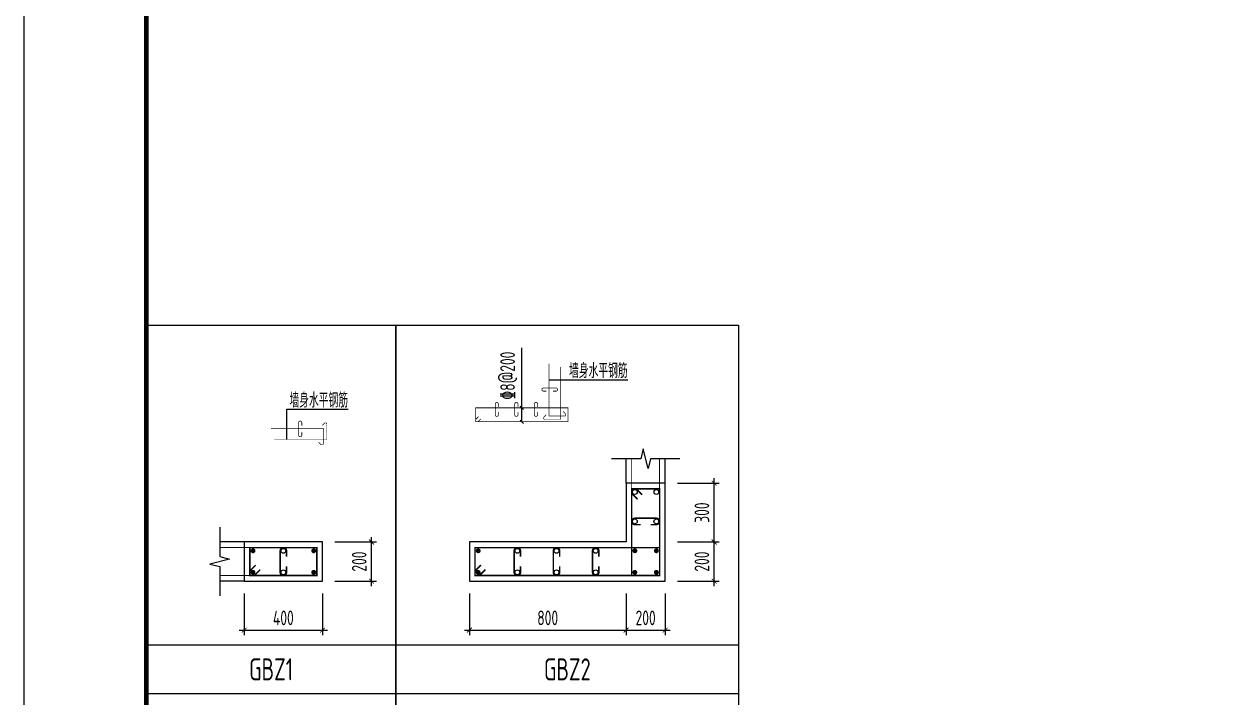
# Model space of a CAD drawing. Extents: x -812054 to 22247, y -644080 to 1003627.
# Drawn here: x -495657 to -471242, y -448572 to -434826 of the extents above; entities that cross this region are included whole.
import ezdxf
from ezdxf.enums import TextEntityAlignment as Align

# ---------------------------------------------------------------- set-up
doc = ezdxf.new("R2010")
doc.units = 0
doc.header["$LTSCALE"] = 1000
doc.layers.get('0').update_dxf_attribs({"linetype": 'CONTINUOUS'})
doc.layers.get('DEFPOINTS').update_dxf_attribs({"linetype": 'CONTINUOUS'})
for name, color, linetype in [('-TK', 7, 'CONTINUOUS'), ('COLU_DE_DIM', 3, 'CONTINUOUS'), ('COLU_DE_TH', 7, 'CONTINUOUS'), ('LABEL', 1, 'CONTINUOUS'), ('LINK', 6, 'CONTINUOUS'), ('LINK-INDEX', 6, 'CONTINUOUS'), ('link-墙筋', 6, 'CONTINUOUS'), ('REIN', 6, 'CONTINUOUS'), ('TAB', 7, 'CONTINUOUS'), ('TAB_TEXT', 7, 'CONTINUOUS'), ('TEXT25', 2, 'CONTINUOUS'), ('THIN', 7, 'CONTINUOUS'), ('z-计算配筋', 7, 'CONTINUOUS')]:
    doc.layers.add(name, color=color, linetype=linetype)
doc.styles.add('TSSD_DIMENSION', font='Tssdeng.shx', dxfattribs={"width": 0.7, "bigfont": 'tssdchn.shx'})
doc.styles.add('TSSD_REIN', font='tssdeng.shx', dxfattribs={"width": 0.7, "height": 300, "bigfont": 'tssdchn.shx'})
doc.dimstyles.new('TSSD_25_100', dxfattribs={"dimtxt": 300, "dimasz": 100, "dimexe": 100, "dimexo": 250, "dimgap": 100, "dimtad": 1, "dimdec": 0, "dimlfac": 0.25, "dimzin": 0, "dimdsep": 46, "dimtxsty": 'TSSD_DIMENSION', "dimblk": 'ARCHTICK', "dimcen": 0, "dimdle": 100, "dimclrt": 7, "dimadec": 0, "dimazin": 0, "dimtfac": 1, "dimtdec": 0, "dimtix": 1, "dimtmove": 2, "dimatfit": 3, "dimldrblk": 'ARCHTICK', "dimfxl": 1, "dimtolj": 1, "dimtzin": 0, "dimarcsym": 0})

# ---------------------------------------------------------------- blocks, each defined once
blk = doc.blocks.new('_ArchTick')
at = {"color": 0, "linetype": 'ByBlock', "const_width": 0.15}
blk.add_lwpolyline([(-0.5, -0.5), (0.5, 0.5)], dxfattribs=at)
blk = doc.blocks.new('*D2344')
at = {"layer": 'COLU_DE_DIM', "color": 0, "lineweight": -2, "transparency": 16777216}
for p, q in [((-491157, -446455), (-491157, -447305)), ((-489557, -446455), (-489557, -447305)), ((-491257, -447205), (-489457, -447205))]:
    blk.add_line(p, q, dxfattribs=at)
at = {"layer": 'DEFPOINTS', "color": 0, "transparency": 16777216}
for p in [(-491157, -446205), (-489557, -446205), (-489557, -447205)]:
    blk.add_point(p, dxfattribs=at)
at = {"layer": 'COLU_DE_DIM', "color": 0, "lineweight": -2, "transparency": 16777216, "xscale": 100, "yscale": 100, "zscale": 100, "rotation": 180}
blk.add_blockref('_ArchTick', (-491157, -447205), dxfattribs=at)
at = {"layer": 'COLU_DE_DIM', "color": 0, "lineweight": -2, "transparency": 16777216, "xscale": 100, "yscale": 100, "zscale": 100}
blk.add_blockref('_ArchTick', (-489557, -447205), dxfattribs=at)
at = {"layer": 'COLU_DE_DIM', "color": 7, "transparency": 16777216, "insert": (-490357, -446955), "char_height": 300, "attachment_point": 5, "style": 'TSSD_DIMENSION'}
blk.add_mtext('\\A1;400', dxfattribs=at)
blk = doc.blocks.new('*D2345')
at = {"layer": 'COLU_DE_DIM', "color": 0, "lineweight": -2, "transparency": 16777216}
for p, q in [((-488557, -446305), (-488557, -445305)), ((-489307, -445405), (-488457, -445405)), ((-489307, -446205), (-488457, -446205))]:
    blk.add_line(p, q, dxfattribs=at)
at = {"layer": 'DEFPOINTS', "color": 0, "transparency": 16777216}
for p in [(-489557, -445405), (-488557, -445405), (-489557, -446205)]:
    blk.add_point(p, dxfattribs=at)
at = {"layer": 'COLU_DE_DIM', "color": 0, "lineweight": -2, "transparency": 16777216, "xscale": 100, "yscale": 100, "zscale": 100}
for p, rotation in [((-488557, -445405), 90), ((-488557, -446205), 270)]:
    blk.add_blockref('_ArchTick', p, dxfattribs=dict(at, rotation=rotation))
at = {"layer": 'COLU_DE_DIM', "color": 7, "transparency": 16777216, "insert": (-488807, -445805), "char_height": 300, "attachment_point": 5, "rotation": 90, "style": 'TSSD_DIMENSION'}
blk.add_mtext('\\A1;200', dxfattribs=at)
blk = doc.blocks.new('*D2346')
at = {"layer": 'COLU_DE_DIM', "color": 0, "lineweight": -2, "transparency": 16777216}
for p, q in [((-486557, -446455), (-486557, -447305)), ((-483357, -446455), (-483357, -447305)), ((-486657, -447205), (-483257, -447205))]:
    blk.add_line(p, q, dxfattribs=at)
at = {"layer": 'DEFPOINTS', "color": 0, "transparency": 16777216}
for p in [(-486557, -446205), (-483357, -446205), (-483357, -447205)]:
    blk.add_point(p, dxfattribs=at)
at = {"layer": 'COLU_DE_DIM', "color": 0, "lineweight": -2, "transparency": 16777216, "xscale": 100, "yscale": 100, "zscale": 100, "rotation": 180}
blk.add_blockref('_ArchTick', (-486557, -447205), dxfattribs=at)
at = {"layer": 'COLU_DE_DIM', "color": 0, "lineweight": -2, "transparency": 16777216, "xscale": 100, "yscale": 100, "zscale": 100}
blk.add_blockref('_ArchTick', (-483357, -447205), dxfattribs=at)
at = {"layer": 'COLU_DE_DIM', "color": 7, "transparency": 16777216, "insert": (-484957, -446955), "char_height": 300, "attachment_point": 5, "style": 'TSSD_DIMENSION'}
blk.add_mtext('\\A1;800', dxfattribs=at)
blk = doc.blocks.new('*D2347')
at = {"layer": 'COLU_DE_DIM', "color": 0, "lineweight": -2, "transparency": 16777216}
for p, q in [((-483357, -446455), (-483357, -447305)), ((-482557, -446455), (-482557, -447305)), ((-483457, -447205), (-482457, -447205))]:
    blk.add_line(p, q, dxfattribs=at)
at = {"layer": 'DEFPOINTS', "color": 0, "transparency": 16777216}
for p in [(-483357, -446205), (-482557, -446205), (-482557, -447205)]:
    blk.add_point(p, dxfattribs=at)
at = {"layer": 'COLU_DE_DIM', "color": 0, "lineweight": -2, "transparency": 16777216, "xscale": 100, "yscale": 100, "zscale": 100, "rotation": 180}
blk.add_blockref('_ArchTick', (-483357, -447205), dxfattribs=at)
at = {"layer": 'COLU_DE_DIM', "color": 0, "lineweight": -2, "transparency": 16777216, "xscale": 100, "yscale": 100, "zscale": 100}
blk.add_blockref('_ArchTick', (-482557, -447205), dxfattribs=at)
at = {"layer": 'COLU_DE_DIM', "color": 7, "transparency": 16777216, "insert": (-482957, -446955), "char_height": 300, "attachment_point": 5, "style": 'TSSD_DIMENSION'}
blk.add_mtext('\\A1;200', dxfattribs=at)
blk = doc.blocks.new('*D2348')
at = {"layer": 'COLU_DE_DIM', "color": 0, "lineweight": -2, "transparency": 16777216}
for p, q in [((-481557, -446305), (-481557, -445305)), ((-482307, -445405), (-481457, -445405)), ((-482307, -446205), (-481457, -446205))]:
    blk.add_line(p, q, dxfattribs=at)
at = {"layer": 'DEFPOINTS', "color": 0, "transparency": 16777216}
for p in [(-482557, -445405), (-481557, -445405), (-482557, -446205)]:
    blk.add_point(p, dxfattribs=at)
at = {"layer": 'COLU_DE_DIM', "color": 0, "lineweight": -2, "transparency": 16777216, "xscale": 100, "yscale": 100, "zscale": 100}
for p, rotation in [((-481557, -445405), 90), ((-481557, -446205), 270)]:
    blk.add_blockref('_ArchTick', p, dxfattribs=dict(at, rotation=rotation))
at = {"layer": 'COLU_DE_DIM', "color": 7, "transparency": 16777216, "insert": (-481807, -445805), "char_height": 300, "attachment_point": 5, "rotation": 90, "style": 'TSSD_DIMENSION'}
blk.add_mtext('\\A1;200', dxfattribs=at)
blk = doc.blocks.new('*D2349')
at = {"layer": 'COLU_DE_DIM', "color": 0, "lineweight": -2, "transparency": 16777216}
for p, q in [((-482307, -444205), (-481457, -444205)), ((-481557, -445505), (-481557, -444105)), ((-482307, -445405), (-481457, -445405))]:
    blk.add_line(p, q, dxfattribs=at)
at = {"layer": 'DEFPOINTS', "color": 0, "transparency": 16777216}
for p in [(-482557, -444205), (-481557, -444205), (-482557, -445405)]:
    blk.add_point(p, dxfattribs=at)
at = {"layer": 'COLU_DE_DIM', "color": 0, "lineweight": -2, "transparency": 16777216, "xscale": 100, "yscale": 100, "zscale": 100}
for p, rotation in [((-481557, -444205), 90), ((-481557, -445405), 270)]:
    blk.add_blockref('_ArchTick', p, dxfattribs=dict(at, rotation=rotation))
at = {"layer": 'COLU_DE_DIM', "color": 7, "transparency": 16777216, "insert": (-481807, -444805), "char_height": 300, "attachment_point": 5, "rotation": 90, "style": 'TSSD_DIMENSION'}
blk.add_mtext('\\A1;300', dxfattribs=at)
blk = doc.blocks.new('A1')
blk.add_lwpolyline([(0, 59400), (0, 0), (84100, 0), (84100, 59400)], close=True)
at = {"const_width": 100}
blk.add_lwpolyline([(2500, 58400), (2500, 1000), (83100, 1000), (83100, 58400)], close=True, dxfattribs=at)

msp = doc.modelspace()

# ---------------------------------------------------------------- linework, layer by layer
at = {"layer": 'COLU_DE_TH'}
for points in [[(-482556.77, -444204.93), (-483356.77, -444204.93), (-483356.77, -445404.93), (-486556.77, -445404.93), (-486556.77, -446204.93), (-482556.77, -446204.93), (-482556.77, -444204.93)], [(-491156.77, -445404.93), (-491156.77, -446204.93), (-489556.77, -446204.93), (-489556.77, -445404.93), (-491156.77, -445404.93)]]:
    msp.add_lwpolyline(points, close=True, dxfattribs=at)
at = {"layer": 'LABEL'}
msp.add_line((-485486.85, -442950.48), (-485486.85, -441437.98), dxfattribs=at)
at = {"layer": 'LABEL', "const_width": 25}
for points in [[(-485451.46, -442700.84), (-485522.21, -442630.13)], [(-485451.46, -442985.84), (-485522.21, -442915.13)]]:
    msp.add_lwpolyline(points, dxfattribs=at)
at = {"layer": 'LINK', "const_width": 30}
for points in [[(-483121.77, -444531.86), (-483241.77, -444411.86), (-483241.77, -444319.93), (-482671.77, -444319.93), (-482671.77, -446089.93), (-483241.77, -446089.93), (-483241.77, -444319.93), (-483149.85, -444319.93), (-483029.85, -444439.93)], [(-490829.84, -445969.93), (-490949.84, -446089.93), (-491041.77, -446089.93), (-491041.77, -445519.93), (-489671.77, -445519.93), (-489671.77, -446089.93), (-491041.77, -446089.93), (-491041.77, -445998.01), (-490921.77, -445878.01)], [(-486229.84, -445969.93), (-486349.84, -446089.93), (-486441.77, -446089.93), (-486441.77, -445519.93), (-482671.77, -445519.93), (-482671.77, -446089.93), (-486441.77, -446089.93), (-486441.77, -445998.01), (-486321.77, -445878.01)]]:
    msp.add_lwpolyline(points, dxfattribs=at)
for points in [[(-482856.77, -445049.93), (-482736.77, -445049.93, 1), (-482736.77, -444919.93), (-483176.77, -444919.93, 1), (-483176.77, -445049.93), (-483056.77, -445049.93)], [(-490291.77, -445704.93), (-490291.77, -445584.93, 1), (-490421.77, -445584.93), (-490421.77, -446024.93, 1), (-490291.77, -446024.93), (-490291.77, -445904.93)], [(-485511.77, -445704.93), (-485511.77, -445584.93, 1), (-485641.77, -445584.93), (-485641.77, -446024.93, 1), (-485511.77, -446024.93), (-485511.77, -445904.93)], [(-484711.77, -445704.93), (-484711.77, -445584.93, 1), (-484841.77, -445584.93), (-484841.77, -446024.93, 1), (-484711.77, -446024.93), (-484711.77, -445904.93)], [(-483911.77, -445704.93), (-483911.77, -445584.93, 1), (-484041.77, -445584.93), (-484041.77, -446024.93, 1), (-483911.77, -446024.93), (-483911.77, -445904.93)]]:
    msp.add_lwpolyline(points, format="xyb", dxfattribs=at)
at = {"layer": 'LINK-INDEX', "const_width": 15}
for points in [[(-484983.36, -442325.14), (-485043.36, -442325.14, -1), (-485043.36, -442260.14), (-484787.66, -442260.14, -1), (-484787.66, -442325.14), (-484847.66, -442325.14)], [(-485964.35, -442647.98), (-485964.35, -442587.98, 1), (-486029.35, -442587.98), (-486029.35, -442807.98, 1), (-485964.35, -442807.98), (-485964.35, -442747.98)], [(-485564.35, -442647.98), (-485564.35, -442587.98, 1), (-485629.35, -442587.98), (-485629.35, -442807.98, 1), (-485564.35, -442807.98), (-485564.35, -442747.98)], [(-485164.35, -442647.98), (-485164.35, -442587.98, 1), (-485229.35, -442587.98), (-485229.35, -442807.98, 1), (-485164.35, -442807.98), (-485164.35, -442747.98)], [(-489980.1, -443028.99), (-489980.1, -442968.99, 1), (-490045.1, -442968.99), (-490045.1, -443224.69, 1), (-489980.1, -443224.69), (-489980.1, -443164.69)]]:
    msp.add_lwpolyline(points, format="xyb", dxfattribs=at)
msp.add_lwpolyline([(-486323.39, -442890.48), (-486383.39, -442950.48), (-486429.35, -442950.48), (-486429.35, -442665.48), (-484544.35, -442665.48), (-484544.35, -442950.48), (-486429.35, -442950.48), (-486429.35, -442904.52), (-486369.35, -442844.52)], dxfattribs=at)
at = {"layer": 'LINK-INDEX', "color": 1, "const_width": 20}
for points in [[(-483241.77, -444419.93), (-483241.77, -443704.93)], [(-482671.77, -444419.93), (-482671.77, -443704.93)], [(-490941.77, -445519.93), (-491656.77, -445519.93)], [(-490941.77, -446089.93), (-491656.77, -446089.93)]]:
    msp.add_lwpolyline(points, dxfattribs=at)
at = {"layer": 'link-墙筋', "color": 152, "const_width": 12.5}
for points in [[(-484700.32, -441834.58), (-484700.32, -442904.58), (-485016, -442904.58, -0.41421356), (-485040, -442880.58), (-485040, -442872.09, -0.19891237), (-485032.97, -442855.12), (-484987.01, -442809.16)], [(-484930.16, -441763.71), (-484930.16, -442833.71), (-484614.48, -442833.71, 0.41421356), (-484590.48, -442809.71), (-484590.48, -442801.22, 0.19891237), (-484597.51, -442784.25), (-484643.47, -442738.29)], [(-490610.21, -443082.19), (-489540.21, -443082.19), (-489540.21, -443397.87, -0.41421356), (-489564.21, -443421.87), (-489572.69, -443421.87, -0.19891237), (-489589.66, -443414.84), (-489635.62, -443368.88)], [(-490539.34, -443312.03), (-489469.34, -443312.03), (-489469.34, -442996.35, 0.41421356), (-489493.34, -442972.35), (-489501.82, -442972.35, 0.19891237), (-489518.79, -442979.38), (-489564.75, -443025.35)]]:
    msp.add_lwpolyline(points, format="xyb", dxfattribs=at)
at = {"layer": 'REIN', "const_width": 50}
for points in [[(-491001.77, -445584.93, 1), (-490951.77, -445584.93, 1), (-491001.77, -445584.93)], [(-489761.77, -445584.93, 1), (-489711.77, -445584.93, 1), (-489761.77, -445584.93)], [(-486401.77, -445584.93, 1), (-486351.77, -445584.93, 1), (-486401.77, -445584.93)], [(-483201.77, -445584.93, 1), (-483151.77, -445584.93, 1), (-483201.77, -445584.93)], [(-482761.77, -445584.93, 1), (-482711.77, -445584.93, 1), (-482761.77, -445584.93)], [(-491001.77, -446024.93, 1), (-490951.77, -446024.93, 1), (-491001.77, -446024.93)], [(-489761.77, -446024.93, 1), (-489711.77, -446024.93, 1), (-489761.77, -446024.93)], [(-486401.77, -446024.93, 1), (-486351.77, -446024.93, 1), (-486401.77, -446024.93)], [(-483201.77, -446024.93, 1), (-483151.77, -446024.93, 1), (-483201.77, -446024.93)], [(-482761.77, -446024.93, 1), (-482711.77, -446024.93, 1), (-482761.77, -446024.93)]]:
    msp.add_lwpolyline(points, format="xyb", close=True, dxfattribs=at)
at = {"layer": 'REIN'}
for centre in [(-483176.77, -444384.93), (-482736.77, -444384.93), (-483176.77, -444984.93), (-482736.77, -444984.93), (-490356.77, -445584.93), (-485576.77, -445584.93), (-484776.77, -445584.93), (-483976.77, -445584.93), (-490356.77, -446024.93), (-485576.77, -446024.93), (-484776.77, -446024.93), (-483976.77, -446024.93)]:
    msp.add_circle(centre, 50, dxfattribs=at)
at = {"layer": 'TAB'}
for points in [[(-493156.77, -440975.38), (-488056.77, -440975.38), (-488056.77, -451504.93), (-493156.77, -451504.93), (-493156.77, -440975.38), (-493156.77, -447504.93), (-488056.77, -447504.93), (-488056.77, -448504.93), (-493156.77, -448504.93), (-493156.77, -449504.93), (-488056.77, -449504.93), (-488056.77, -450504.93), (-493156.77, -450504.93)], [(-488056.77, -440975.38), (-481056.77, -440975.38), (-481056.77, -451504.93), (-488056.77, -451504.93), (-488056.77, -440975.38), (-488056.77, -447504.93), (-481056.77, -447504.93), (-481056.77, -448504.93), (-488056.77, -448504.93), (-488056.77, -449504.93), (-481056.77, -449504.93), (-481056.77, -450504.93), (-488056.77, -450504.93)]]:
    msp.add_lwpolyline(points, dxfattribs=at)
at = {"layer": 'THIN'}
for p, q in [((-483356.77, -444204.93), (-483356.77, -443704.93)), ((-482556.77, -444204.93), (-482556.77, -443704.93)), ((-491156.77, -445404.93), (-491656.77, -445404.93)), ((-491156.77, -446204.93), (-491656.77, -446204.93))]:
    msp.add_line(p, q, dxfattribs=at)
for points in [[(-482256.77, -443704.93), (-482856.77, -443704.93), (-482906.77, -443904.93), (-483006.77, -443504.93), (-483056.77, -443704.93), (-483656.77, -443704.93)], [(-491656.77, -445104.93), (-491656.77, -445704.93), (-491456.77, -445754.93), (-491856.77, -445854.93), (-491656.77, -445904.93), (-491656.77, -446504.93)]]:
    msp.add_lwpolyline(points, dxfattribs=at)
at = {"layer": 'z-计算配筋'}
for p, q in [((-484930.16, -442091.81), (-483319.17, -442091.81)), ((-490285.3, -443312.03), (-490285.3, -442694.35)), ((-490285.3, -442694.35), (-489030.66, -442694.35))]:
    msp.add_line(p, q, dxfattribs=at)

# ---------------------------------------------------------------- block references
at = {"layer": '-TK'}
msp.add_blockref('A1', (-495656.77, -463034.48), dxfattribs=at)

# ---------------------------------------------------------------- texts
at = {"layer": 'TAB_TEXT', "style": 'TSSD_REIN', "width": 0.7}
for s, p in [('GBZ1', (-490606.77, -448004.93)), ('GBZ2', (-484556.77, -448004.93))]:
    msp.add_text(s, height=450, dxfattribs=at).set_placement(p, align=Align.MIDDLE)
at = {"layer": 'TEXT25', "style": 'TSSD_REIN', "width": 0.7}
msp.add_text('%%1328@200', height=300, rotation=89.999998, dxfattribs=at).set_placement((-485536.85, -442497.98), align=Align.BOTTOM_LEFT)
at = {"layer": 'z-计算配筋', "style": 'TSSD_REIN', "width": 0.7}
for p in [(-483922.6, -441908.79), (-489634.09, -442511.33)]:
    msp.add_text('墙身水平钢筋', height=300, dxfattribs=at).set_placement(p, align=Align.MIDDLE_CENTER)

# ---------------------------------------------------------------- dimensions: what is measured, and where the dimension line sits
at = {"layer": 'COLU_DE_DIM'}
for base, p1, p2, picture, middle in [((-481556.77, -444204.93), (-482556.77, -445404.93), (-482556.77, -444204.93), '*D2349', (-481806.77, -444804.93)), ((-488556.77, -445404.93), (-489556.77, -446204.93), (-489556.77, -445404.93), '*D2345', (-488806.77, -445804.93)), ((-481556.77, -445404.93), (-482556.77, -446204.93), (-482556.77, -445404.93), '*D2348', (-481806.77, -445804.93))]:
    dim = msp.add_linear_dim(base=base, p1=p1, p2=p2, angle=90, dimstyle='TSSD_25_100', dxfattribs=at)
    dim.commit()
    dim.dimension.update_dxf_attribs({"geometry": picture, "text_midpoint": middle})
for base, p1, p2, picture, middle in [((-489556.77, -447204.93), (-491156.77, -446204.93), (-489556.77, -446204.93), '*D2344', (-490356.77, -446954.93)), ((-483356.77, -447204.93), (-486556.77, -446204.93), (-483356.77, -446204.93), '*D2346', (-484956.77, -446954.93)), ((-482556.77, -447204.93), (-483356.77, -446204.93), (-482556.77, -446204.93), '*D2347', (-482956.77, -446954.93))]:
    dim = msp.add_linear_dim(base=base, p1=p1, p2=p2, dimstyle='TSSD_25_100', dxfattribs=at)
    dim.commit()
    dim.dimension.update_dxf_attribs({"geometry": picture, "text_midpoint": middle})

doc.saveas('drawing.dxf')
